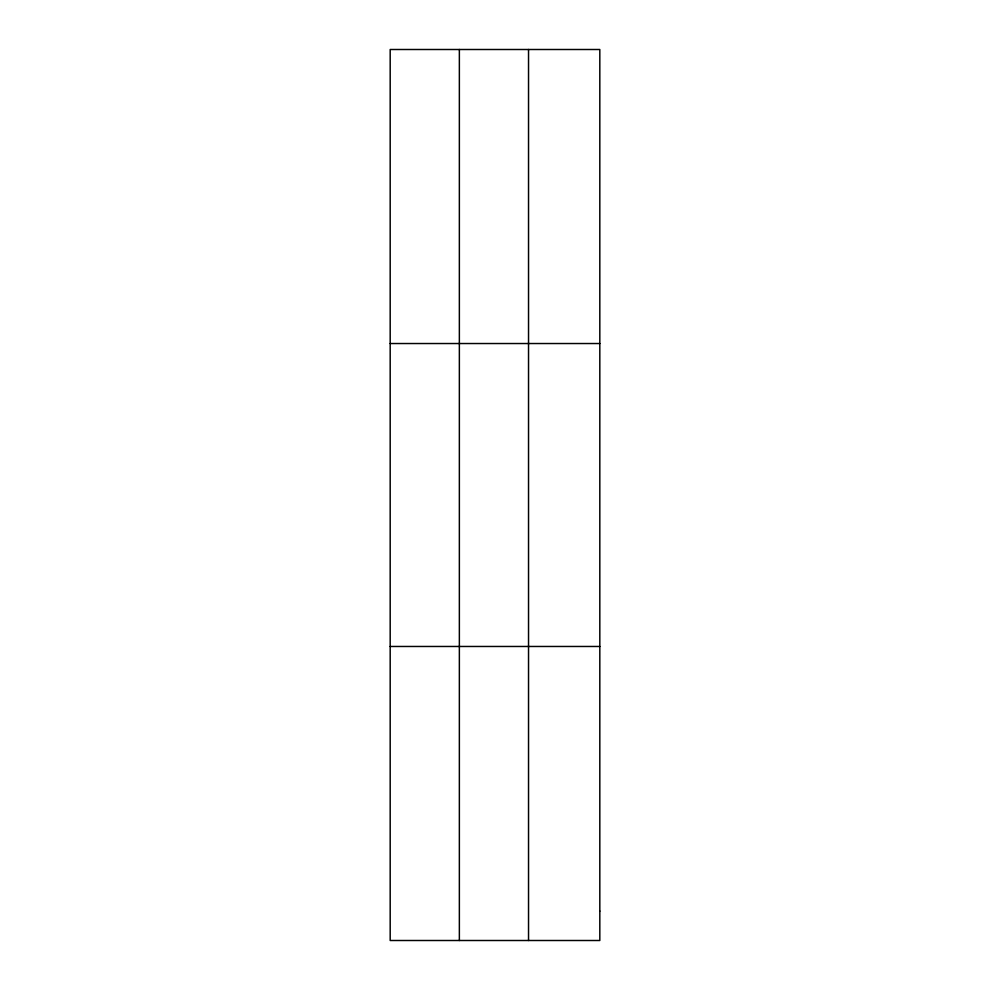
<?xml version="1.0" encoding="UTF-8"?>
<svg xmlns="http://www.w3.org/2000/svg" width="990" height="990" viewBox="0 0 990 990"><rect width="100%" height="100%" fill="white"/><g stroke="black" fill="none" stroke-linecap="round" stroke-linejoin="round"><path stroke-width="1.49" d="M459.36 940.5L459.36 49.5M528.536 940.5L528.536 49.5M390.184 343.53L599.816 343.53M390.184 646.47L599.816 646.47M599.816 911.097L599.816 940.5L390.184 940.5L390.184 49.5L599.816 49.5L599.816 911.097"/></g></svg>
